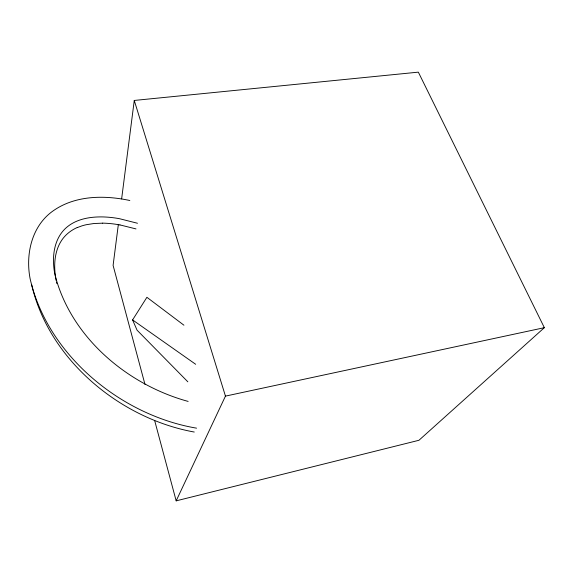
<?xml version="1.0" encoding="UTF-8"?>
<svg xmlns="http://www.w3.org/2000/svg" width="573" height="573" viewBox="0 0 573 573"><rect width="100%" height="100%" fill="white"/><g stroke="black" fill="none" stroke-linecap="round" stroke-linejoin="round"><path stroke-width="0.86" d="M118.332 224.609L113.096 265.406L144.983 384.426M121.634 198.888L134.261 100.447L418.34 72.148L544.35 327.677L418.956 440.279L176.176 500.852L154.681 420.646M176.176 500.852L225.454 396.115L134.261 100.447M187.851 381.819L137.054 330.17L132.592 319.913L146.903 297.294L183.926 325.199M77.269 227.596L81.624 225.97A46.75 40.189 -4.1 0 1 86.215 224.731L93.879 223.52L102.674 223.169M225.454 396.115L544.35 327.677M196.568 428.16C120.96 415.389 47.495 355.095 30.14 278.822C25.434 254.706 31.501 226.772 52.114 211.602C74.304 195.307 103.914 194.949 129.827 200.5M194.261 432.035C119.95 418.612 48.834 359.651 31.637 284.595M119.965 224.924L135.994 228.914M188.137 401.415C127.335 384.777 70.873 337.296 54.987 274.811C51.656 258.674 53.217 239.177 66.332 227.631C76.402 218.836 90.441 216.594 103.398 216.938A95.469 83.722 -5.9 0 1 119.592 218.728L137.484 223.255M195.665 364.285L132.592 319.913M56.469 282.045L56.784 283.485M56.175 280.605C54.048 269.639 53.862 257.893 58.002 247.357A47.838 41.084 -3.4 0 1 59.864 243.332L60.724 241.82A36.973 31.615 -4.1 0 1 77.219 227.51M102.674 223.133A93.485 82.211 -6.1 0 1 119.95 224.96"/></g></svg>
